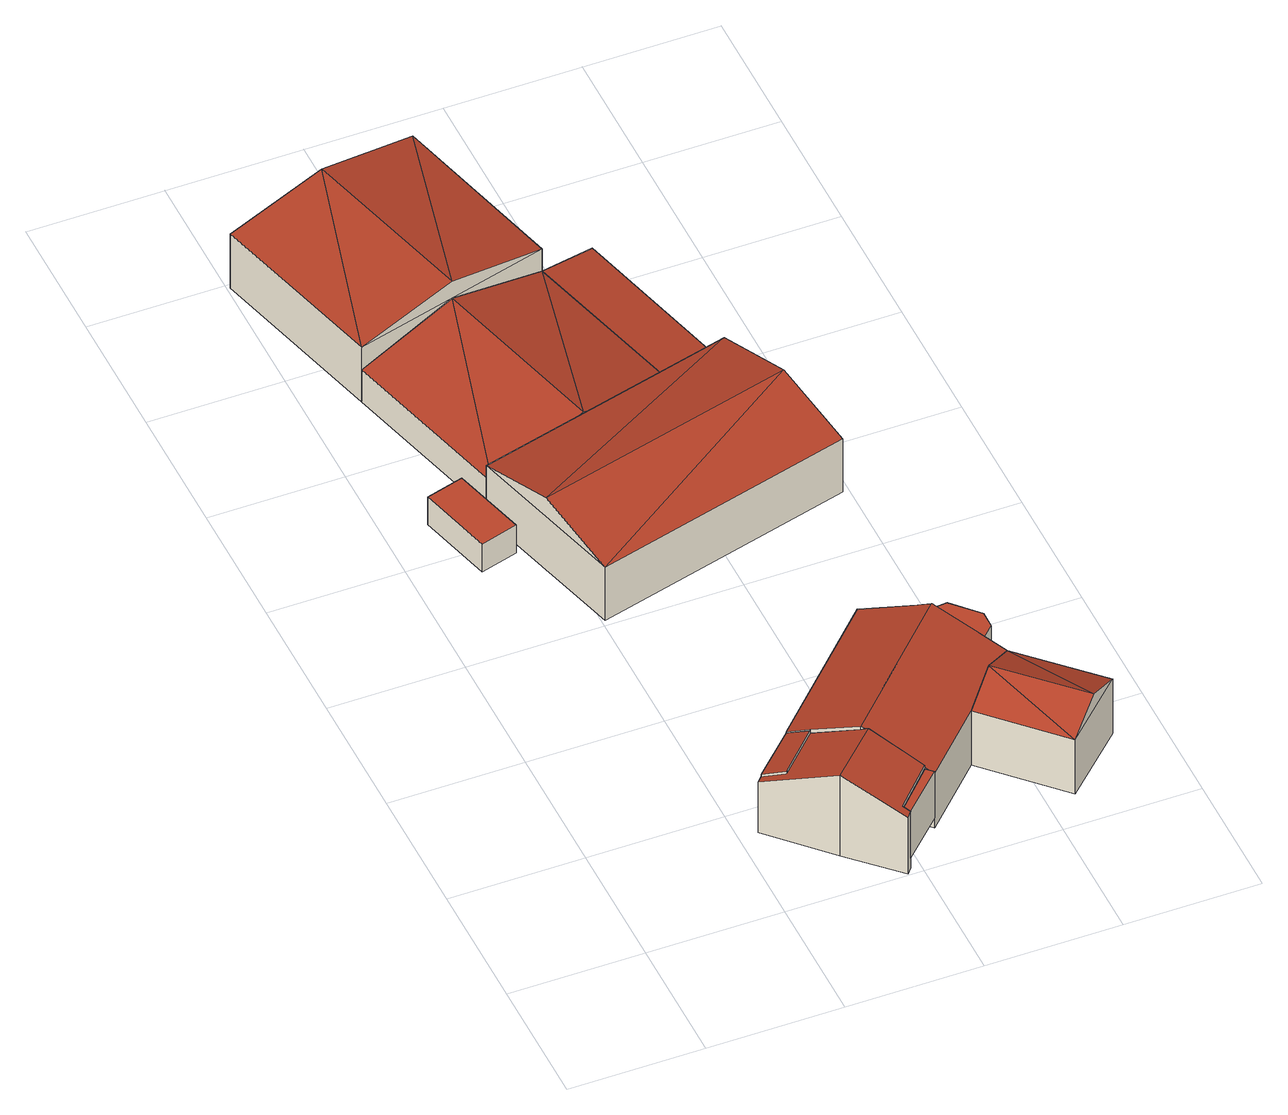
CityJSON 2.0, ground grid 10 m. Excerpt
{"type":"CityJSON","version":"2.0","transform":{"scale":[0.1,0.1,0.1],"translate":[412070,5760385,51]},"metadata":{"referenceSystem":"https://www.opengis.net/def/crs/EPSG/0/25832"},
"CityObjects":{
"building1":{"type":"Building","attributes":{"Gemeindeschluessel":"05515000","Geometrietyp2DReferenz":"3000","function":"51009_1610","roofType":"2100","measuredHeight":5.59},"geometry":[{"type":"Solid","lod":"2","boundaries":[[[[0,1,2,3]],[[4,5,1,0]],[[6,7,5,4]],[[3,2,7,6]],[[4,0,3,6]],[[1,5,7,2]]]],"semantics":{"surfaces":[{"type":"WallSurface"},{"type":"RoofSurface"},{"type":"GroundSurface"}],"values":[[0,0,0,0,1,2]]}}]},
"building2":{"type":"Building","attributes":{"Gemeindeschluessel":"05515000","Geometrietyp2DReferenz":"3000","function":"31001_2460","roofType":"1000","measuredHeight":2.45},"geometry":[{"type":"Solid","lod":"2","boundaries":[[[[8,9,10,11]],[[12,13,9,8]],[[14,15,13,12]],[[11,10,15,14]],[[12,8,11,14]],[[9,13,15,10]]]],"semantics":{"surfaces":[{"type":"WallSurface"},{"type":"RoofSurface"},{"type":"GroundSurface"}],"values":[[0,0,0,0,1,2]]}}]},
"building3":{"type":"Building","attributes":{"Gemeindeschluessel":"05515000","Geometrietyp2DReferenz":"3000","function":"51009_1610","roofType":"1000","measuredHeight":4.22},"geometry":[{"type":"Solid","lod":"2","boundaries":[[[[16,17,18,19]],[[20,21,17,16]],[[22,23,21,20]],[[19,18,23,22]],[[20,16,19,22]],[[17,21,23,18]]]],"semantics":{"surfaces":[{"type":"WallSurface"},{"type":"RoofSurface"},{"type":"GroundSurface"}],"values":[[0,0,0,0,1,2]]}}]},
"building4":{"type":"Building","attributes":{"Gemeindeschluessel":"05515000","Geometrietyp2DReferenz":"3000","function":"31001_1000"},"address":[{"country":"Germany","locality":"Münster","thoroughfareNumber":"119","thoroughfareName":"Kötterstraße"}],"children":["building4-1","building4-2","building4-3","building4-4"]},
"building4-1":{"type":"BuildingPart","attributes":{"roofType":"3100","measuredHeight":7.24},"parents":["building4"],"geometry":[{"type":"Solid","lod":"2","boundaries":[[[[24,25,26,27]],[[28,29,25,24]],[[7,30,31]],[[32,5,7,31]],[[33,34,5,32]],[[35,36,37,34,33]],[[38,39,40,41,42]],[[35,33,32,31,43,44]],[[45,46,28,24,27,38,42,44,43]],[[25,29,47,48,7,5,34,37,49,40,39,26]],[[45,43,50]],[[47,46,45,50,48]],[[29,28,46,47]],[[30,50,43,31]],[[50,30,7,48]],[[36,35,44,51]],[[37,36,51,49]],[[41,51,44,42]],[[51,41,40,49]],[[26,39,38,27]]]],"semantics":{"surfaces":[{"type":"WallSurface"},{"type":"RoofSurface"},{"type":"GroundSurface"},{"type":"ClosureSurface"}],"values":[[0,0,0,0,0,0,0,1,1,2,0,3,3,0,3,0,3,0,3,3]]}}]},
"building4-2":{"type":"BuildingPart","attributes":{"roofType":"1000","measuredHeight":4.51},"parents":["building4"],"geometry":[{"type":"Solid","lod":"2","boundaries":[[[[52,53,37,36]],[[54,55,53,52]],[[56,57,55,54]],[[58,59,57,56]],[[41,40,59,58]],[[58,56,54,52,36,51,41]],[[53,55,57,59,40,49,37]],[[49,51,36,37]],[[40,41,51,49]]]],"semantics":{"surfaces":[{"type":"WallSurface"},{"type":"RoofSurface"},{"type":"GroundSurface"},{"type":"ClosureSurface"}],"values":[[0,0,0,0,0,1,2,3,3]]}}]},
"building4-3":{"type":"BuildingPart","attributes":{"roofType":"3100","measuredHeight":7.24},"parents":["building4"],"geometry":[{"type":"Solid","lod":"2","boundaries":[[[[30,7,2,60]],[[29,28,61]],[[62,63,29,61]],[[19,64,63,62]],[[65,66,64,19]],[[67,68,66,65]],[[69,70,68,67]],[[71,1,70,69]],[[60,2,1,71]],[[65,19,62,61,72,67]],[[45,50,30,60,71,69,67,72]],[[7,48,47,29,63,64,66,68,70,1,2]],[[45,72,46]],[[48,50,45,46,47]],[[7,30,50,48]],[[28,46,72,61]],[[46,28,29,47]]]],"semantics":{"surfaces":[{"type":"WallSurface"},{"type":"RoofSurface"},{"type":"GroundSurface"},{"type":"ClosureSurface"}],"values":[[0,0,0,0,0,0,0,0,0,1,1,2,0,3,3,0,3]]}}]},
"building4-4":{"type":"BuildingPart","attributes":{"roofType":"3100","measuredHeight":6.3},"parents":["building4"],"geometry":[{"type":"Solid","lod":"2","boundaries":[[[[73,74,39,38]],[[75,76,74,73]],[[27,26,76,75]],[[73,77,75]],[[27,78,38]],[[77,73,38]],[[38,78,77]],[[75,77,78]],[[78,27,75]],[[74,76,26,39]],[[26,27,38,39]]]],"semantics":{"surfaces":[{"type":"WallSurface"},{"type":"RoofSurface"},{"type":"GroundSurface"},{"type":"ClosureSurface"}],"values":[[0,0,0,0,0,1,1,1,1,2,3]]}}]},
"building5":{"type":"Building","attributes":{"Gemeindeschluessel":"05515000","Geometrietyp2DReferenz":"3000","function":"31001_2700","roofType":"3100","measuredHeight":4.89},"geometry":[{"type":"Solid","lod":"2","boundaries":[[[[79,80,81,82]],[[83,84,80,79]],[[85,86,84,83]],[[82,81,86,85]],[[79,87,83]],[[85,88,82]],[[87,79,82]],[[82,88,87]],[[83,87,88]],[[88,85,83]],[[80,84,86,81]]]],"semantics":{"surfaces":[{"type":"WallSurface"},{"type":"RoofSurface"},{"type":"GroundSurface"}],"values":[[0,0,0,0,0,0,1,1,1,1,2]]}}]},
"building6":{"type":"Building","attributes":{"Gemeindeschluessel":"05515000","Geometrietyp2DReferenz":"3000","function":"31001_2700","roofType":"3100","measuredHeight":6.44},"geometry":[{"type":"Solid","lod":"2","boundaries":[[[[89,90,86,91]],[[92,93,90,89]],[[94,81,93,92]],[[91,86,81,94]],[[89,95,92]],[[94,96,91]],[[91,96,95]],[[95,89,91]],[[96,94,92]],[[92,95,96]],[[90,93,81,86]]]],"semantics":{"surfaces":[{"type":"WallSurface"},{"type":"RoofSurface"},{"type":"GroundSurface"}],"values":[[0,0,0,0,0,0,1,1,1,1,2]]}}]},
"building7":{"type":"Building","attributes":{"Gemeindeschluessel":"05515000","Geometrietyp2DReferenz":"3000","function":"31001_2700","roofType":"5000","measuredHeight":6.41},"geometry":[{"type":"Solid","lod":"2","boundaries":[[[[97,98,99,100]],[[101,102,98,97]],[[103,104,102,101]],[[100,99,104,103]],[[105,106,100]],[[100,103,105]],[[101,97,106]],[[106,105,101]],[[100,106,97]],[[101,105,103]],[[98,102,104,99]]]],"semantics":{"surfaces":[{"type":"WallSurface"},{"type":"RoofSurface"},{"type":"GroundSurface"}],"values":[[0,0,0,0,1,1,1,1,0,0,2]]}}]},
"building8":{"type":"Building","attributes":{"Gemeindeschluessel":"05515000","Geometrietyp2DReferenz":"3000","function":"51009_1610","roofType":"2100","measuredHeight":2.92},"geometry":[{"type":"Solid","lod":"2","boundaries":[[[[79,80,99,107]],[[82,81,80,79]],[[108,109,81,82]],[[107,99,109,108]],[[82,79,107,108]],[[80,81,109,99]]]],"semantics":{"surfaces":[{"type":"WallSurface"},{"type":"RoofSurface"},{"type":"GroundSurface"}],"values":[[0,0,0,0,1,2]]}}]}
},
"vertices":[
[118,81,54],[118,81,6],[131,69,6],[131,69,62],[149,111,54],[149,111,6],[161,99,62],[161,99,6],
[44,374,37],[44,374,12],[72,382,12],[72,382,37],[29,430,37],[29,430,12],[57,438,37],[57,438,12],
[189,10,57],[189,10,15],[193,6,15],[193,6,57],[218,40,57],[218,40,15],[223,35,57],[223,35,15],
[223,35,55],[223,35,6],[269,81,6],[269,81,55],[218,40,58],[218,40,6],[161,99,60],[161,99,63],[149,111,55],[239,201,55],[239,201,6],[269,170,74],[269,170,52],[269,170,6],[314,125,55],[314,125,6],[300,139,6],[300,139,52],[300,139,64],[186,73,79],[276,163,79],[188,71,78],[190,69,76],[190,69,6],[186,73,6],[276,163,6],[186,73,76],[276,163,52],
[284,185,52],[284,185,6],[297,186,52],[297,186,6],[315,167,52],[315,167,6],[315,154,52],[315,154,6],
[131,69,60],[218,40,60],[189,10,60],[189,10,6],[193,6,6],[189,1,57],[189,1,6],[155,35,79],[155,35,6],[114,77,52],[114,77,6],[118,81,52],[190,69,79],
[367,72,55],[367,72,6],[321,28,55],[321,28,6],[344,50,69],[291,103,69],
[220,460,41],[220,460,12],[183,596,12],[183,596,41],[72,421,41],[72,421,12],[36,556,41],[36,556,12],[146,441,61],[110,576,61],
[0,691,61],[0,691,12],[36,556,61],[148,730,61],[148,730,12],[183,596,61],[74,710,76],[110,576,76],
[293,350,60],[293,350,12],[260,471,12],[260,471,60],[100,299,60],[100,299,12],[67,420,60],[67,420,12],[84,360,76],[277,411,76],
[260,471,37],[224,607,37],[224,607,12]
]}
